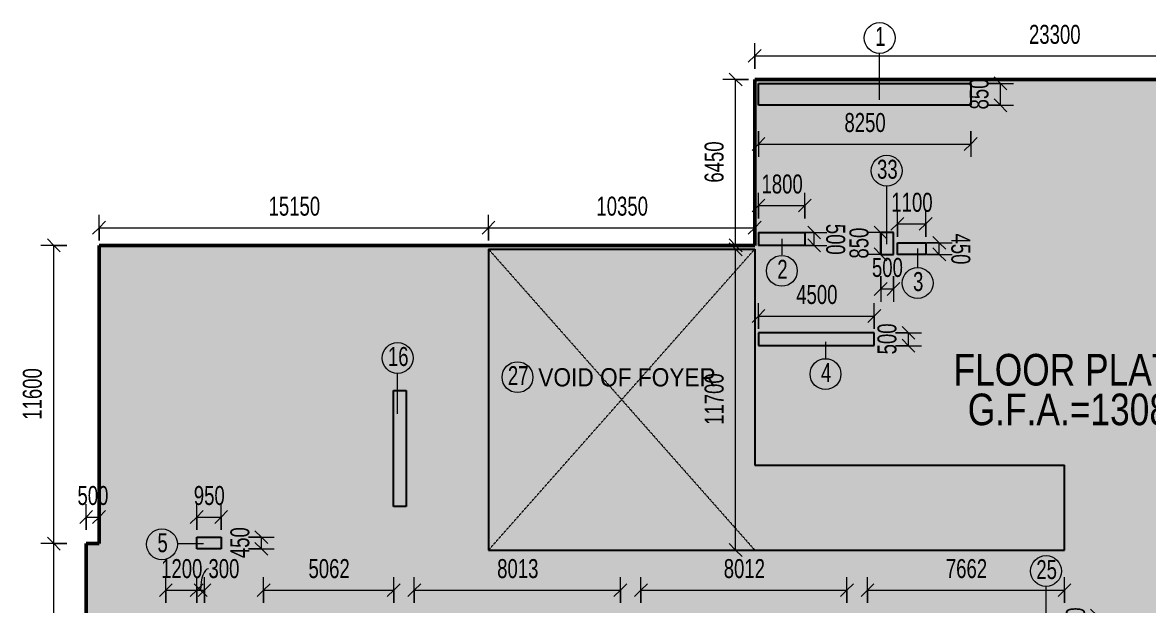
# Model space of a CAD drawing. Header units: millimetres. Extents: x 35540 to 832230, y -10956 to 416550.
# Drawn here: x 269991 to 313744, y 31741 to 54376 of the extents above; entities that cross this region are included whole.
import ezdxf

# ---------------------------------------------------------------- set-up
doc = ezdxf.new("R2010")
doc.units = ezdxf.units.MM
doc.linetypes.add('Dash', pattern=[6, 3, -3])
for name, color, linetype, lineweight in [('A-ANNO-DIMS', 211, 'Continuous', 5), ('A-ANNO-DIMS-500', 211, 'Continuous', 5), ('A-AREA-BNDY', 1, 'Continuous', 18), ('A-AREA-IDEN', 2, 'Continuous', 15), ('A-AREA-PATT', 32, 'Continuous', 5), ('A-DETL', 90, 'Continuous', 5), ('A-DETL-HDLN', 90, 'Dash', 5), ('G-ANNO-TEXT', 231, 'Continuous', 5)]:
    doc.layers.add(name, color=color, linetype=linetype, lineweight=lineweight)
doc.styles.add('Arial', font='arial.ttf', dxfattribs={"width": 0.7, "height": 737.649701})
doc.styles.add('Arial_3', font='arial.ttf', dxfattribs={"width": 0.8, "height": 1229.416168})
doc.styles.add('Swis721 BT', font='swiss.ttf', dxfattribs={"width": 0.89, "height": 709.553159})
doc.dimstyles.new('Linear_-_1_5mm_Arial', dxfattribs={"dimscale": 304.8, "dimtxt": 750, "dimasz": 1.64042, "dimexe": 1.64042, "dimexo": 0.0625, "dimgap": 0.82021, "dimtad": 1, "dimdec": 0, "dimzin": 0, "dimdsep": 46, "dimtxsty": 'Arial', "dimblk1": 'OBLIQUE', "dimblk2": 'OBLIQUE', "dimsah": 1, "dimcen": 0.09, "dimadec": 0, "dimazin": 0, "dimtfac": 1, "dimtdec": 4, "dimtix": 1, "dimtmove": 0, "dimatfit": 3, "dimfxl": 1.64042, "dimfxlon": 1, "dimtvp": 1, "dimtolj": 1, "dimtzin": 0, "dimarcsym": 2})
doc.dimstyles.new('Linear_-_1_5mm_Arial_2', dxfattribs={"dimscale": 304.8, "dimtxt": 750, "dimasz": 1.64042, "dimexe": 1.64042, "dimexo": 0.0625, "dimgap": 0.82021, "dimtad": 1, "dimdec": 0, "dimzin": 0, "dimdsep": 46, "dimtxsty": 'Arial', "dimblk1": 'OBLIQUE', "dimblk2": 'OBLIQUE', "dimsah": 1, "dimcen": 0.09, "dimadec": 0, "dimazin": 0, "dimtfac": 1, "dimtdec": 4, "dimtix": 1, "dimtmove": 1, "dimatfit": 3, "dimfxl": 1.64042, "dimfxlon": 1, "dimtvp": 1, "dimtolj": 1, "dimtzin": 0, "dimarcsym": 2})
doc.dimstyles.new('Linear_-_1_5mm_Arial__Right_', dxfattribs={"dimscale": 304.8, "dimtxt": 750, "dimasz": 1.64042, "dimexe": 1.64042, "dimexo": 0.0625, "dimgap": 0.82021, "dimtad": 1, "dimdec": 0, "dimzin": 0, "dimdsep": 46, "dimtxsty": 'Arial', "dimblk1": 'OBLIQUE', "dimblk2": 'OBLIQUE', "dimsah": 1, "dimcen": 0.09, "dimadec": 0, "dimazin": 0, "dimtfac": 1, "dimtdec": 4, "dimtix": 1, "dimtmove": 0, "dimatfit": 3, "dimfxl": 1.64042, "dimfxlon": 1, "dimtvp": 1, "dimtolj": 1, "dimtzin": 0, "dimarcsym": 2})

# ---------------------------------------------------------------- blocks, each defined once
blk = doc.blocks.new('DIMBLOCK100-1_F')
at = {"layer": 'A-ANNO-DIMS-500'}
for p, q in [((271209, 34107), (270959, 34357)), ((271709, 34107), (270709, 34107)), ((271209, 7707), (271209, 34107)), ((271209, 34107), (271459, 33857)), ((271209, 34107), (271709, 34107)), ((271209, 7707), (270959, 7957)), ((271709, 7707), (270709, 7707)), ((271209, 7707), (271459, 7457)), ((271209, 7707), (271709, 7707))]:
    blk.add_line(p, q, dxfattribs=at)
at = {"layer": 'A-ANNO-DIMS-500', "color": 0, "insert": (270002, 19927), "char_height": 737.6, "width": 2353.85, "attachment_point": 1, "rotation": 90, "line_spacing_factor": 0.938532, "style": 'Arial'}
blk.add_mtext('26400', dxfattribs=at)
blk = doc.blocks.new('_Oblique')
at = {"color": 0, "linetype": 'ByBlock', "lineweight": -2}
blk.add_line((-0.5, -0.5), (0.5, 0.5), dxfattribs=at)
blk = doc.blocks.new('DIMBLOCK101-1_F')
at = {"layer": 'A-ANNO-DIMS-500'}
for p, q in [((271209, 45707), (270959, 45957)), ((271709, 45707), (270709, 45707)), ((271209, 34107), (271209, 45707)), ((271209, 45707), (271459, 45457)), ((271209, 45707), (271709, 45707)), ((271209, 34107), (270959, 34357)), ((271709, 34107), (270709, 34107)), ((271209, 34107), (271459, 33857)), ((271209, 34107), (271709, 34107))]:
    blk.add_line(p, q, dxfattribs=at)
at = {"layer": 'A-ANNO-DIMS-500', "color": 0, "insert": (270002, 38927), "char_height": 737.6, "width": 2353.85, "attachment_point": 1, "rotation": 90, "line_spacing_factor": 0.938532, "style": 'Arial'}
blk.add_mtext('11600', dxfattribs=at)
blk = doc.blocks.new('DIMBLOCK102-1_F')
at = {"layer": 'A-ANNO-DIMS-500'}
for p, q in [((272967, 45895), (272967, 46895)), ((288117, 45895), (288117, 46895)), ((272967, 46395), (272717, 46145)), ((272967, 46395), (273217, 46645)), ((272967, 46395), (288117, 46395)), ((272967, 46395), (272967, 45895)), ((288117, 46395), (287867, 46145)), ((288117, 46395), (288367, 46645)), ((288117, 46395), (288117, 45895))]:
    blk.add_line(p, q, dxfattribs=at)
at = {"layer": 'A-ANNO-DIMS-500', "color": 0, "insert": (279561, 47602), "char_height": 737.6, "width": 2353.85, "attachment_point": 1, "line_spacing_factor": 0.938532, "style": 'Arial'}
blk.add_mtext('15150', dxfattribs=at)
blk = doc.blocks.new('DIMBLOCK103-1_F')
at = {"layer": 'A-ANNO-DIMS-500'}
for p, q in [((288117, 45895), (288117, 46895)), ((298467, 46895), (298467, 45895)), ((298467, 46395), (298467, 46895)), ((288117, 46395), (287867, 46145)), ((288117, 46395), (288367, 46645)), ((288117, 46395), (298467, 46395)), ((288117, 46395), (288117, 45895)), ((298467, 46395), (298217, 46145)), ((298467, 46395), (298717, 46645))]:
    blk.add_line(p, q, dxfattribs=at)
at = {"layer": 'A-ANNO-DIMS-500', "color": 0, "insert": (292311, 47602), "char_height": 737.6, "width": 2353.85, "attachment_point": 1, "line_spacing_factor": 0.938532, "style": 'Arial'}
blk.add_mtext('10350', dxfattribs=at)
blk = doc.blocks.new('DIMBLOCK112-1_F')
at = {"layer": 'A-ANNO-DIMS-500'}
for p, q in [((298467, 52577), (298467, 53577)), ((321767, 52577), (321767, 53577)), ((298467, 53077), (298217, 52827)), ((298467, 53077), (298717, 53327)), ((298467, 53077), (321767, 53077)), ((298467, 53077), (298467, 52577)), ((321767, 53077), (321517, 52827)), ((321767, 53077), (322017, 53327)), ((321767, 53077), (321767, 52577))]:
    blk.add_line(p, q, dxfattribs=at)
at = {"layer": 'A-ANNO-DIMS-500', "color": 0, "insert": (309136, 54283), "char_height": 737.6, "width": 2353.85, "attachment_point": 1, "line_spacing_factor": 0.938532, "style": 'Arial'}
blk.add_mtext('23300', dxfattribs=at)
blk = doc.blocks.new('DIMBLOCK114-1_F')
at = {"layer": 'A-ANNO-DIMS-500'}
for p, q in [((298226, 52157), (297226, 52157)), ((297726, 52157), (297476, 52407)), ((297726, 45707), (297726, 52157)), ((297726, 52157), (297976, 51907)), ((297726, 52157), (298226, 52157)), ((297726, 45707), (297476, 45957)), ((297226, 45707), (298226, 45707)), ((297726, 45707), (297226, 45707)), ((297726, 45707), (297976, 45457))]:
    blk.add_line(p, q, dxfattribs=at)
at = {"layer": 'A-ANNO-DIMS-500', "color": 0, "insert": (296519, 48148), "char_height": 737.6, "width": 1883.08, "attachment_point": 1, "rotation": 90, "line_spacing_factor": 0.938532, "style": 'Arial'}
blk.add_mtext('6450', dxfattribs=at)
blk = doc.blocks.new('DIMBLOCK118-1_F')
at = {"layer": 'A-ANNO-DIMS-500'}
for p, q in [((311781, 31307), (311531, 31557)), ((311281, 31307), (312281, 31307)), ((311781, 31307), (311281, 31307)), ((311781, 30717), (311781, 31307)), ((311781, 31307), (312031, 31057)), ((311281, 30717), (312281, 30717)), ((311781, 30717), (311281, 30717)), ((311781, 30717), (311531, 30967)), ((311781, 30717), (312031, 30467))]:
    blk.add_line(p, q, dxfattribs=at)
at = {"layer": 'A-ANNO-DIMS-500', "color": 0, "insert": (310574, 30424), "char_height": 737.6, "width": 1412.31, "attachment_point": 1, "rotation": 90, "line_spacing_factor": 0.938532, "style": 'Arial'}
blk.add_mtext('590', dxfattribs=at)
blk = doc.blocks.new('DIMBLOCK119-1_F')
at = {"layer": 'A-ANNO-DIMS-500'}
for p, q in [((302854, 31800), (302854, 32800)), ((302854, 32300), (303104, 32550)), ((310517, 31800), (310517, 32800)), ((310517, 32300), (310767, 32550)), ((302854, 32300), (302604, 32050)), ((302854, 32300), (310517, 32300)), ((302854, 32300), (302854, 31800)), ((310517, 32300), (310267, 32050)), ((310517, 32300), (310517, 31800))]:
    blk.add_line(p, q, dxfattribs=at)
at = {"layer": 'A-ANNO-DIMS-500', "color": 0, "insert": (305901, 33507), "char_height": 737.6, "width": 1883.08, "attachment_point": 1, "line_spacing_factor": 0.938532, "style": 'Arial'}
blk.add_mtext('7662', dxfattribs=at)
blk = doc.blocks.new('DIMBLOCK120-1_F')
at = {"layer": 'A-ANNO-DIMS-500'}
for p, q in [((294042, 31800), (294042, 32800)), ((294042, 32300), (294292, 32550)), ((302054, 31800), (302054, 32800)), ((302054, 32300), (302304, 32550)), ((294042, 32300), (293792, 32050)), ((294042, 32300), (302054, 32300)), ((294042, 32300), (294042, 31800)), ((302054, 32300), (301804, 32050)), ((302054, 32300), (302054, 31800))]:
    blk.add_line(p, q, dxfattribs=at)
at = {"layer": 'A-ANNO-DIMS-500', "color": 0, "insert": (297263, 33507), "char_height": 737.6, "width": 1883.08, "attachment_point": 1, "line_spacing_factor": 0.938532, "style": 'Arial'}
blk.add_mtext('8012', dxfattribs=at)
blk = doc.blocks.new('DIMBLOCK121-1_F')
at = {"layer": 'A-ANNO-DIMS-500'}
for p, q in [((285229, 31800), (285229, 32800)), ((285229, 32300), (285479, 32550)), ((293242, 31800), (293242, 32800)), ((293242, 32300), (293492, 32550)), ((285229, 32300), (284979, 32050)), ((285229, 32300), (293242, 32300)), ((285229, 32300), (285229, 31800)), ((293242, 32300), (292992, 32050)), ((293242, 32300), (293242, 31800))]:
    blk.add_line(p, q, dxfattribs=at)
at = {"layer": 'A-ANNO-DIMS-500', "color": 0, "insert": (288451, 33507), "char_height": 737.6, "width": 1883.08, "attachment_point": 1, "line_spacing_factor": 0.938532, "style": 'Arial'}
blk.add_mtext('8013', dxfattribs=at)
blk = doc.blocks.new('DIMBLOCK122-1_F')
at = {"layer": 'A-ANNO-DIMS-500'}
for p, q in [((279367, 31800), (279367, 32800)), ((279367, 32300), (279617, 32550)), ((284429, 31800), (284429, 32800)), ((284429, 32300), (284679, 32550)), ((279367, 32300), (279117, 32050)), ((279367, 32300), (284429, 32300)), ((279367, 32300), (279367, 31800)), ((284429, 32300), (284179, 32050)), ((284429, 32300), (284429, 31800))]:
    blk.add_line(p, q, dxfattribs=at)
at = {"layer": 'A-ANNO-DIMS-500', "color": 0, "insert": (281113, 33507), "char_height": 737.6, "width": 1883.08, "attachment_point": 1, "line_spacing_factor": 0.938532, "style": 'Arial'}
blk.add_mtext('5062', dxfattribs=at)
blk = doc.blocks.new('DIMBLOCK123-1_F')
at = {"layer": 'A-ANNO-DIMS-500'}
for p, q in [((276917, 32300), (276667, 32550)), ((276767, 31800), (276767, 32800)), ((276767, 32300), (277017, 32550)), ((277067, 31800), (277067, 32800)), ((277067, 32300), (277317, 32550)), ((276767, 32300), (276517, 32050)), ((276767, 32300), (277067, 32300)), ((276767, 32300), (276767, 31800)), ((277067, 32300), (276817, 32050)), ((276917, 32300), (277167, 32050)), ((277067, 32300), (277067, 31800))]:
    blk.add_line(p, q, dxfattribs=at)
blk.add_ellipse((277223, 32300), major_axis=(0, 827), ratio=0.370992, start_param=0, end_param=1.570796, dxfattribs=at)
at = {"layer": 'A-ANNO-DIMS-500', "color": 0, "insert": (277223, 33507), "char_height": 737.6, "width": 1412.31, "attachment_point": 1, "line_spacing_factor": 0.938532, "style": 'Arial'}
blk.add_mtext('300', dxfattribs=at)
blk = doc.blocks.new('DIMBLOCK135-1_F')
at = {"layer": 'A-ANNO-DIMS-500'}
for p, q in [((275567, 31800), (275567, 32800)), ((275567, 32300), (275817, 32550)), ((276767, 31800), (276767, 32800)), ((276767, 32300), (277017, 32550)), ((275567, 32300), (275317, 32050)), ((275567, 32300), (276767, 32300)), ((275567, 32300), (275567, 31800)), ((276767, 32300), (276517, 32050)), ((276767, 32300), (276767, 31800))]:
    blk.add_line(p, q, dxfattribs=at)
at = {"layer": 'A-ANNO-DIMS-500', "color": 0, "insert": (275382, 33507), "char_height": 737.6, "width": 1883.08, "attachment_point": 1, "line_spacing_factor": 0.938532, "style": 'Arial'}
blk.add_mtext('1200', dxfattribs=at)
blk = doc.blocks.new('DIMBLOCK136-1_F')
at = {"layer": 'A-ANNO-DIMS-500'}
for p, q in [((298617, 50149), (298617, 49149)), ((298617, 49649), (298617, 50149)), ((298617, 49649), (298867, 49899)), ((306867, 50149), (306867, 49149)), ((306867, 49649), (306867, 50149)), ((306867, 49649), (307117, 49899)), ((298617, 49649), (298367, 49399)), ((298617, 49649), (306867, 49649)), ((306867, 49649), (306617, 49399))]:
    blk.add_line(p, q, dxfattribs=at)
at = {"layer": 'A-ANNO-DIMS-500', "color": 0, "insert": (301957, 50855), "char_height": 737.6, "width": 1883.08, "attachment_point": 1, "line_spacing_factor": 0.938532, "style": 'Arial'}
blk.add_mtext('8250', dxfattribs=at)
blk = doc.blocks.new('DIMBLOCK137-1_F')
at = {"layer": 'A-ANNO-DIMS-500'}
for p, q in [((308029, 52007), (307779, 52257)), ((307529, 52007), (308529, 52007)), ((308029, 52007), (307529, 52007)), ((308029, 51157), (308029, 52007)), ((308029, 52007), (308279, 51757)), ((308029, 51157), (307779, 51407)), ((307529, 51157), (308529, 51157)), ((308029, 51157), (307529, 51157)), ((308029, 51157), (308279, 50907))]:
    blk.add_line(p, q, dxfattribs=at)
at = {"layer": 'A-ANNO-DIMS-500', "color": 0, "insert": (306822, 50994), "char_height": 737.6, "width": 1412.31, "attachment_point": 1, "rotation": 90, "line_spacing_factor": 0.938532, "style": 'Arial'}
blk.add_mtext('850', dxfattribs=at)
blk = doc.blocks.new('DIMBLOCK138-1_F')
at = {"layer": 'A-ANNO-DIMS-500'}
for p, q in [((304017, 46045), (304017, 47045)), ((305117, 46045), (305117, 47045)), ((304017, 46545), (303767, 46295)), ((304017, 46545), (304267, 46795)), ((304017, 46545), (305117, 46545)), ((304017, 46545), (304017, 46045)), ((305117, 46545), (304867, 46295)), ((305117, 46545), (305367, 46795)), ((305117, 46545), (305117, 46045))]:
    blk.add_line(p, q, dxfattribs=at)
at = {"layer": 'A-ANNO-DIMS-500', "color": 0, "insert": (303782, 47752), "char_height": 737.6, "width": 1883.08, "attachment_point": 1, "line_spacing_factor": 0.938532, "style": 'Arial'}
blk.add_mtext('1100', dxfattribs=at)
blk = doc.blocks.new('DIMBLOCK139-1_F')
at = {"layer": 'A-ANNO-DIMS-500'}
for p, q in [((300779, 46207), (300529, 46457)), ((300279, 46207), (301279, 46207)), ((300779, 46207), (300279, 46207)), ((300779, 45707), (300529, 45957)), ((300779, 45707), (300779, 46207)), ((300779, 46207), (301029, 45957)), ((300279, 45707), (301279, 45707)), ((300779, 45707), (300279, 45707)), ((300779, 45707), (301029, 45457))]:
    blk.add_line(p, q, dxfattribs=at)
at = {"layer": 'A-ANNO-DIMS-500', "color": 0, "insert": (301986, 46546), "char_height": 737.6, "width": 1412.31, "attachment_point": 1, "rotation": 270, "line_spacing_factor": 0.938532, "style": 'Arial'}
blk.add_mtext('500', dxfattribs=at)
blk = doc.blocks.new('DIMBLOCK140-1_F')
at = {"layer": 'A-ANNO-DIMS-500'}
for p, q in [((305646, 45807), (305396, 46057)), ((305146, 45807), (306146, 45807)), ((305646, 45807), (305146, 45807)), ((305646, 45357), (305396, 45607)), ((305646, 45357), (305646, 45807)), ((305646, 45807), (305896, 45557)), ((305146, 45357), (306146, 45357)), ((305646, 45357), (305146, 45357)), ((305646, 45357), (305896, 45107))]:
    blk.add_line(p, q, dxfattribs=at)
at = {"layer": 'A-ANNO-DIMS-500', "color": 0, "insert": (306852, 46171), "char_height": 737.6, "width": 1412.31, "attachment_point": 1, "rotation": 270, "line_spacing_factor": 0.938532, "style": 'Arial'}
blk.add_mtext('450', dxfattribs=at)
blk = doc.blocks.new('DIMBLOCK141-1_F')
at = {"layer": 'A-ANNO-DIMS-500'}
for p, q in [((304448, 42307), (304198, 42557)), ((303948, 42307), (304948, 42307)), ((304448, 42307), (303948, 42307)), ((304448, 41807), (304198, 42057)), ((304448, 41807), (304448, 42307)), ((304448, 42307), (304698, 42057)), ((303948, 41807), (304948, 41807)), ((304448, 41807), (303948, 41807)), ((304448, 41807), (304698, 41557))]:
    blk.add_line(p, q, dxfattribs=at)
at = {"layer": 'A-ANNO-DIMS-500', "color": 0, "insert": (303241, 41469), "char_height": 737.6, "width": 1412.31, "attachment_point": 1, "rotation": 90, "line_spacing_factor": 0.938532, "style": 'Arial'}
blk.add_mtext('500', dxfattribs=at)
blk = doc.blocks.new('DLN_Area Tag - 1_5MM NUMBER-4095195-1_F')
at = {"layer": 'A-AREA-IDEN'}
blk.add_circle((-0.039, 0.814), 1.2, dxfattribs=at)
blk = doc.blocks.new('DIMBLOCK142-1_F')
at = {"layer": 'A-ANNO-DIMS-500'}
for p, q in [((297226, 45557), (298226, 45557)), ((297726, 45557), (297226, 45557)), ((297726, 45557), (297476, 45807)), ((297726, 33857), (297726, 45557)), ((297726, 45557), (297976, 45307)), ((297226, 33857), (298226, 33857)), ((297726, 33857), (297226, 33857)), ((297726, 33857), (297476, 34107)), ((297726, 33857), (297976, 33607))]:
    blk.add_line(p, q, dxfattribs=at)
at = {"layer": 'A-ANNO-DIMS-500', "color": 0, "insert": (296519, 38727), "char_height": 737.6, "width": 2353.85, "attachment_point": 1, "rotation": 90, "line_spacing_factor": 0.938532, "style": 'Arial'}
blk.add_mtext('11700', dxfattribs=at)
blk = doc.blocks.new('DIMBLOCK143-1_F')
at = {"layer": 'A-ANNO-DIMS-500'}
for p, q in [((272467, 34642), (272467, 35642)), ((272967, 35642), (272967, 34642)), ((272967, 35142), (272967, 35642)), ((272467, 35142), (272217, 34892)), ((272467, 35142), (272717, 35392)), ((272467, 35142), (272967, 35142)), ((272467, 35142), (272467, 34642)), ((272967, 35142), (272717, 34892)), ((272967, 35142), (273217, 35392))]:
    blk.add_line(p, q, dxfattribs=at)
at = {"layer": 'A-ANNO-DIMS-500', "color": 0, "insert": (272128, 36349), "char_height": 737.6, "width": 1412.31, "attachment_point": 1, "line_spacing_factor": 0.938532, "style": 'Arial'}
blk.add_mtext('500', dxfattribs=at)
blk = doc.blocks.new('DIMBLOCK144-1_F')
at = {"layer": 'A-ANNO-DIMS-500'}
for p, q in [((298617, 46757), (298617, 47757)), ((300417, 46757), (300417, 47757)), ((298617, 47257), (298367, 47007)), ((298617, 47257), (298867, 47507)), ((298617, 47257), (300417, 47257)), ((298617, 47257), (298617, 46757)), ((300417, 47257), (300167, 47007)), ((300417, 47257), (300667, 47507)), ((300417, 47257), (300417, 46757))]:
    blk.add_line(p, q, dxfattribs=at)
at = {"layer": 'A-ANNO-DIMS-500', "color": 0, "insert": (298732, 48464), "char_height": 737.6, "width": 1883.08, "attachment_point": 1, "line_spacing_factor": 0.938532, "style": 'Arial'}
blk.add_mtext('1800', dxfattribs=at)
blk = doc.blocks.new('DIMBLOCK145-1_F')
at = {"layer": 'A-ANNO-DIMS-500'}
for p, q in [((298617, 42459), (298617, 43459)), ((303117, 42459), (303117, 43459)), ((298617, 42959), (298367, 42709)), ((298617, 42959), (298867, 43209)), ((298617, 42959), (303117, 42959)), ((298617, 42959), (298617, 42459)), ((303117, 42959), (302867, 42709)), ((303117, 42959), (303367, 43209)), ((303117, 42959), (303117, 42459))]:
    blk.add_line(p, q, dxfattribs=at)
at = {"layer": 'A-ANNO-DIMS-500', "color": 0, "insert": (300082, 44166), "char_height": 737.6, "width": 1883.08, "attachment_point": 1, "line_spacing_factor": 0.938532, "style": 'Arial'}
blk.add_mtext('4500', dxfattribs=at)
blk = doc.blocks.new('DIMBLOCK149-1_F')
at = {"layer": 'A-ANNO-DIMS-500'}
for p, q in [((276767, 34642), (276767, 35642)), ((277717, 34642), (277717, 35642)), ((276767, 35142), (276517, 34892)), ((276767, 35142), (277017, 35392)), ((276767, 35142), (277717, 35142)), ((276767, 35142), (276767, 34642)), ((277717, 35142), (277467, 34892)), ((277717, 35142), (277967, 35392)), ((277717, 35142), (277717, 34642))]:
    blk.add_line(p, q, dxfattribs=at)
at = {"layer": 'A-ANNO-DIMS-500', "color": 0, "insert": (276653, 36349), "char_height": 737.6, "width": 1412.31, "attachment_point": 1, "line_spacing_factor": 0.938532, "style": 'Arial'}
blk.add_mtext('950', dxfattribs=at)
blk = doc.blocks.new('DIMBLOCK150-1_F')
at = {"layer": 'A-ANNO-DIMS-500'}
for p, q in [((279282, 34357), (279032, 34607)), ((278782, 34357), (279782, 34357)), ((279282, 34357), (278782, 34357)), ((279282, 33907), (279032, 34157)), ((279282, 33907), (279282, 34357)), ((279282, 34357), (279532, 34107)), ((278782, 33907), (279782, 33907)), ((279282, 33907), (278782, 33907)), ((279282, 33907), (279532, 33657))]:
    blk.add_line(p, q, dxfattribs=at)
at = {"layer": 'A-ANNO-DIMS-500', "color": 0, "insert": (278075, 33544), "char_height": 737.6, "width": 1412.31, "attachment_point": 1, "rotation": 90, "line_spacing_factor": 0.938532, "style": 'Arial'}
blk.add_mtext('450', dxfattribs=at)
blk = doc.blocks.new('DIMBLOCK151-1_F')
at = {"layer": 'A-ANNO-DIMS-500'}
for p, q in [((303359, 46207), (303109, 46457)), ((303859, 46207), (302859, 46207)), ((303359, 45357), (303359, 46207)), ((303359, 46207), (303609, 45957)), ((303359, 46207), (303859, 46207)), ((303359, 45357), (303109, 45607)), ((303859, 45357), (302859, 45357)), ((303359, 45357), (303609, 45107)), ((303359, 45357), (303859, 45357))]:
    blk.add_line(p, q, dxfattribs=at)
at = {"layer": 'A-ANNO-DIMS-500', "color": 0, "insert": (302153, 45194), "char_height": 737.6, "width": 1412.31, "attachment_point": 1, "rotation": 90, "line_spacing_factor": 0.938532, "style": 'Arial'}
blk.add_mtext('850', dxfattribs=at)
blk = doc.blocks.new('DIMBLOCK152-1_F')
at = {"layer": 'A-ANNO-DIMS-500'}
for p, q in [((303367, 44512), (303367, 43512)), ((303367, 44012), (303367, 44512)), ((303367, 44012), (303617, 44262)), ((303867, 44512), (303867, 43512)), ((303867, 44012), (303867, 44512)), ((303867, 44012), (304117, 44262)), ((303367, 44012), (303117, 43762)), ((303367, 44012), (303867, 44012)), ((303867, 44012), (303617, 43762))]:
    blk.add_line(p, q, dxfattribs=at)
at = {"layer": 'A-ANNO-DIMS-500', "color": 0, "insert": (303028, 45218), "char_height": 737.6, "width": 1412.31, "attachment_point": 1, "line_spacing_factor": 0.938532, "style": 'Arial'}
blk.add_mtext('500', dxfattribs=at)

msp = doc.modelspace()

# ---------------------------------------------------------------- hatches: boundary and pattern name
at = {"layer": 'A-AREA-PATT'}
h = msp.add_hatch(color=9, dxfattribs=at)
h.paths.add_polyline_path([(324116.7, 7707.5), (324116.7, 34107.5), (322991.7, 34107.5), (322991.7, 39607.5), (321766.7, 39607.5), (321766.7, 52157.5), (298466.7, 52157.5), (298466.7, 45707.5), (272966.7, 45707.5), (272966.7, 34107.5), (272466.7, 34107.5), (272466.7, 7707.5), (323366.7, 7707.5)], flags=0)
h.paths.add_polyline_path([(293241.7, 8157.5), (285229.2, 8157.5), (285229.2, 9057.5), (291851.7, 9057.5), (291851.7, 8747.5), (292351.7, 8747.5), (292351.7, 8247.5), (293201.7, 8247.5), (293201.7, 8747.5), (293241.7, 8747.5), (293241.7, 8247.5)], flags=0)
h.paths.add_polyline_path([(294041.7, 8157.5), (294041.7, 9057.5), (302054.2, 9057.5), (302054.2, 8157.5)], flags=0)
h.paths.add_polyline_path([(303583.1, 8157.5), (302854.2, 8157.5), (302854.2, 9057.5), (310516.7, 9057.5), (310516.7, 8157.5), (308136.7, 8157.5)], flags=0)
h.paths.add_polyline_path([(284429.2, 8157.5), (276766.7, 8157.5), (276766.7, 9057.5), (284429.2, 9057.5), (284429.2, 8247.5)], flags=0)
h.paths.add_polyline_path([(293001.7, 8447.5), (292551.7, 8447.5), (292551.7, 9397.5), (293001.7, 9397.5), (293001.7, 8697.5)], flags=0)
h.paths.add_polyline_path([(321836.7, 8457.5), (321836.7, 9057.5), (323366.7, 9057.5), (323366.7, 8457.5)], flags=0)
h.paths.add_polyline_path([(292551.7, 11537.5), (277141.7, 11537.5), (277141.7, 27927.5), (308136.7, 27927.5), (308136.7, 11537.5), (293001.7, 11537.5)], flags=0)
h.paths.add_polyline_path([(276766.7, 11957.5), (275566.7, 11957.5), (275566.7, 15624.2), (276766.7, 15624.2)], flags=0)
h.paths.add_polyline_path([(320016.7, 12009.2), (315891.7, 12009.2), (315891.7, 14649.2), (316986.7, 14649.2), (316986.7, 13274.2), (320016.7, 13274.2), (320016.7, 12209.4)], flags=0)
h.paths.add_polyline_path([(311716.7, 12397.5), (310816.7, 12397.5), (310816.7, 15624.2), (311716.7, 15624.2), (311716.7, 12997.1)], flags=0)
h.paths.add_polyline_path([(275566.7, 16424.2), (275566.7, 23040.8), (276766.7, 23040.8), (276766.7, 16424.2), (275880, 16424.2)], flags=0)
h.paths.add_polyline_path([(317291.7, 17174.2), (316091.7, 17174.2), (316091.7, 19082.3), (317291.7, 19082.3)], flags=0)
h.paths.add_polyline_path([(316091.7, 19232.3), (316091.7, 19682.3), (317291.7, 19682.3), (317291.7, 19232.3)], flags=0)
h.paths.add_polyline_path([(323366.7, 19832.3), (322766.7, 19832.3), (322766.7, 22232.3), (323966.7, 22232.3), (323966.7, 19832.3)], flags=0)
h.paths.add_polyline_path([(316541.7, 21790.5), (316091.7, 21790.5), (316091.7, 23590.5), (316541.7, 23590.5), (316541.7, 21892.5)], flags=0)
h.paths.add_polyline_path([(323931.6, 22382.3), (322766.7, 22382.3), (322766.7, 23590.5), (323966.7, 23590.5), (323966.7, 22382.3)], flags=0)
h.paths.add_polyline_path([(310816.7, 23840.8), (310816.7, 27067.5), (311716.7, 27067.5), (311716.7, 23840.8)], flags=0)
h.paths.add_polyline_path([(275566.7, 23840.8), (275566.7, 30107.5), (276766.7, 30107.5), (276766.7, 23840.8)], flags=0)
h.paths.add_polyline_path([(310276.7, 30067.5), (309326.7, 30067.5), (309326.7, 30517.5), (310276.7, 30517.5), (310276.7, 30407.5)], flags=0)
h.paths.add_polyline_path([(309126.7, 30407.5), (302854.2, 30407.5), (302854.2, 31307.5), (310516.7, 31307.5), (310516.7, 30717.5), (309126.7, 30717.5), (309126.7, 30517.5)], flags=0)
h.paths.add_polyline_path([(294041.7, 30407.5), (294041.7, 31307.5), (302054.2, 31307.5), (302054.2, 30407.5)], flags=0)
h.paths.add_polyline_path([(284429.2, 30407.5), (279366.7, 30407.5), (279366.7, 31307.5), (284429.2, 31307.5)], flags=0)
h.paths.add_polyline_path([(285229.2, 30407.5), (285229.2, 31307.5), (293241.7, 31307.5), (293241.7, 30407.5), (291813.1, 30407.5)], flags=0)
h.paths.add_polyline_path([(276766.7, 30407.5), (276766.7, 31307.5), (277066.7, 31307.5), (277066.7, 30407.5)], flags=0)
h.paths.add_polyline_path([(310516.7, 33857.5), (288116.7, 33857.5), (288116.7, 45557.5), (298466.7, 45557.5), (298466.7, 37157.5), (310517, 37157.5)], flags=0)
h.paths.add_polyline_path([(277141.7, 33907.5), (276766.7, 33907.5), (276766.7, 34357.5), (277716.7, 34357.5), (277716.7, 33907.5)], flags=0)
h.paths.add_polyline_path([(284416.7, 35557.5), (284416.7, 40057.5), (284916.7, 40057.5), (284916.7, 35557.5), (284429.2, 35557.5)], flags=0)
h.paths.add_polyline_path([(303116.7, 41807.5), (298616.7, 41807.5), (298616.7, 42307.5), (303116.7, 42307.5)], flags=0)
h.paths.add_polyline_path([(305116.7, 45357.5), (304016.7, 45357.5), (304016.7, 45807.5), (305116.7, 45807.5), (305116.7, 45707.5)], flags=0)
h.paths.add_polyline_path([(303866.7, 45357.5), (303366.7, 45357.5), (303366.7, 46207.5), (303866.7, 46207.5), (303866.7, 45707.5)], flags=0)
h.paths.add_polyline_path([(300416.7, 45707.5), (298616.7, 45707.5), (298616.7, 46207.5), (300416.7, 46207.5)], flags=0)
h.paths.add_polyline_path([(304016.7, 51157.5), (298616.7, 51157.5), (298616.7, 52007.5), (306866.7, 52007.5), (306866.7, 51157.5), (305116.7, 51157.5)], flags=0)
for points in [[(305116.7, 51157.5), (306866.7, 51157.5), (306866.7, 52007.5), (298616.7, 52007.5), (298616.7, 51157.5), (304016.7, 51157.5)], [(298616.7, 45707.5), (300416.7, 45707.5), (300416.7, 46207.5), (298616.7, 46207.5), (298616.7, 45921)], [(303866.7, 45357.5), (303866.7, 46207.5), (303366.7, 46207.5), (303366.7, 45357.5)], [(291813.1, 33857.5), (310516.7, 33857.5), (310516.7, 37157.5), (298466.7, 37157.5), (298466.7, 45557.5), (288116.7, 45557.5), (288116.7, 33857.5)], [(304969.5, 45357.5), (305116.7, 45357.5), (305116.7, 45807.5), (304016.7, 45807.5), (304016.7, 45357.5)], [(302788.8, 41807.5), (303116.7, 41807.5), (303116.7, 42307.5), (298616.7, 42307.5), (298616.7, 41807.5), (300416.7, 41807.5)], [(284429.2, 35557.5), (284916.7, 35557.5), (284916.7, 40057.5), (284416.7, 40057.5), (284416.7, 35557.5)], [(277141.7, 33907.5), (277716.7, 33907.5), (277716.7, 34357.5), (276766.7, 34357.5), (276766.7, 33907.5), (277066.7, 33907.5)]]:
    msp.add_hatch(color=255, dxfattribs=at).paths.add_polyline_path(points, flags=0)

# ---------------------------------------------------------------- linework, layer by layer
at = {"layer": 'A-AREA-BNDY', "lineweight": 25}
for p, q in [((298466.7, 52157.5), (321766.7, 52157.5)), ((298466.7, 45707.5), (298466.7, 52157.5)), ((298616.7, 52007.5), (306866.7, 52007.5)), ((298616.7, 51157.5), (298616.7, 52007.5)), ((306866.7, 52007.5), (306866.7, 51157.5)), ((306866.7, 51157.5), (298616.7, 51157.5)), ((298616.7, 46207.5), (300416.7, 46207.5)), ((298616.7, 46207.5), (298616.7, 45707.5)), ((300416.7, 46207.5), (300416.7, 45707.5)), ((303866.7, 46207.5), (303366.7, 46207.5)), ((303366.7, 46207.5), (303366.7, 45357.5)), ((303866.7, 45357.5), (303866.7, 46207.5)), ((272966.7, 41857.5), (272966.7, 45707.5)), ((272966.7, 45707.5), (298466.7, 45707.5)), ((288116.7, 45557.5), (288116.7, 33857.5)), ((288116.7, 45557.5), (298466.7, 45557.5)), ((298466.7, 45557.5), (298466.7, 37157.5)), ((300416.7, 45707.5), (298616.7, 45707.5)), ((304016.7, 45807.5), (305116.7, 45807.5)), ((304016.7, 45357.5), (304016.7, 45807.5)), ((305116.7, 45807.5), (305116.7, 45357.5)), ((303366.7, 45357.5), (303866.7, 45357.5)), ((305116.7, 45357.5), (304016.7, 45357.5)), ((303116.7, 42307.5), (298616.7, 42307.5)), ((298616.7, 42307.5), (298616.7, 41807.5)), ((303116.7, 41807.5), (303116.7, 42307.5)), ((272966.7, 41857.5), (272966.7, 40207.5)), ((298616.7, 41807.5), (303116.7, 41807.5)), ((272966.7, 34107.5), (272966.7, 40207.5)), ((284416.7, 40057.5), (284916.7, 40057.5)), ((284416.7, 35557.5), (284416.7, 40057.5)), ((284916.7, 40057.5), (284916.7, 35557.5)), ((298466.7, 37157.5), (310516.7, 37157.5)), ((310516.7, 33857.5), (310516.7, 37157.5)), ((284916.7, 35557.5), (284416.7, 35557.5)), ((276766.7, 34357.5), (277716.7, 34357.5)), ((276766.7, 33907.5), (276766.7, 34357.5)), ((277716.7, 34357.5), (277716.7, 33907.5)), ((272966.7, 34107.5), (272466.7, 34107.5)), ((272466.7, 34107.5), (272466.7, 7707.5)), ((277716.7, 33907.5), (276766.7, 33907.5)), ((288116.7, 33857.5), (310516.7, 33857.5))]:
    msp.add_line(p, q, dxfattribs=at)
at = {"layer": 'A-AREA-IDEN'}
for p, q in [((303326.7, 51369.6), (303326.7, 53175.9)), ((303601.3, 45761.1), (303602.4, 48010.1)), ((299522.8, 45967.8), (299522.8, 45341.3)), ((304802.4, 45587.3), (304802.4, 44866.7)), ((301221.1, 41960.4), (301221.1, 41326.2)), ((284578.4, 39162.1), (284578.4, 40727.4)), ((277034.6, 34096.6), (276014.2, 34096.6)), ((309797.2, 30321.8), (309797.2, 32440.1))]:
    msp.add_line(p, q, dxfattribs=at)
at = {"layer": 'A-DETL', "lineweight": 50}
for p, q in [((321766.7, 52157.5), (298466.7, 52157.5)), ((298466.7, 52157.5), (298466.7, 45707.5)), ((272966.7, 45707.5), (272966.7, 34107.5)), ((298466.7, 45707.5), (272966.7, 45707.5)), ((272966.7, 34107.5), (272466.7, 34107.5)), ((272466.7, 34107.5), (272466.7, 7707.5))]:
    msp.add_line(p, q, dxfattribs=at)
at = {"layer": 'A-DETL-HDLN', "color": 8}
for p, q in [((288116.7, 33857.5), (298466.7, 45557.5)), ((288116.7, 45557.5), (298466.7, 33857.5))]:
    msp.add_line(p, q, dxfattribs=at)

# ---------------------------------------------------------------- block references
at = {"layer": 'A-AREA-IDEN', "xscale": 499.9999999999995, "yscale": 499.9999999999995, "zscale": 499.9999999999995}
for p in [(303346, 53369.1), (303621.7, 48203.3), (299542.1, 44309.4), (304821.7, 43834.8), (284597.7, 40920.6), (289262.3, 40176.1), (301240.4, 40294.3), (275433.5, 33677.3), (309816.5, 32633.3)]:
    msp.add_blockref('DLN_Area Tag - 1_5MM NUMBER-4095195-1_F', p, dxfattribs=at)

# ---------------------------------------------------------------- texts
at = {"layer": 'A-AREA-IDEN', "lineweight": 5, "attachment_point": 2, "line_spacing_factor": 0.938532}
for s, insert, char_height, width, style in [('\\fArial|b0|i0|c134|p34|;\\W.7;1', (303351.3, 54204), 737.65, 477, 'Arial'), ('33', (303627, 49038.2), 737.65, 954, 'Arial'), ('\\fArial|b0|i0|c134|p34|;\\W.7;2', (299547.4, 45144.3), 737.65, 477, 'Arial'), ('\\fArial|b0|i0|c134|p34|;\\W.7;3', (304827, 44669.7), 737.65, 477, 'Arial'), ('16', (284603, 41755.5), 737.65, 954, 'Arial'), ('\\fArial|b0|i0|c134|p34|;\\W.7;4', (301245.7, 41129.2), 737.65, 477, 'Arial'), ('FLOOR PLATE AREA', (312995.3, 41487.2), 1229.416, 16020, 'Arial_3'), ('27', (289267.5, 41011), 737.65, 954, 'Arial'), ('G.F.A.=1308.826 m²', (312995.3, 39943.4), 1229.416, 14715, 'Arial_3'), ('\\fArial|b0|i0|c134|p34|;\\W.7;5', (275438.7, 34512.2), 737.65, 477, 'Arial'), ('25', (309821.8, 33468.2), 737.65, 954, 'Arial')]:
    msp.add_mtext(s, dxfattribs=dict(at, insert=insert, char_height=char_height, width=width, style=style))
at = {"layer": 'G-ANNO-TEXT', "color": 7, "insert": (290050.2, 40931.5), "char_height": 709.553, "width": 7866, "attachment_point": 1, "line_spacing_factor": 1.00667, "style": 'Swis721 BT'}
msp.add_mtext('VOID OF FOYER', dxfattribs=at)

# ---------------------------------------------------------------- dimensions: what is measured, and where the dimension line sits
at = {"layer": 'A-ANNO-DIMS'}
for base, p1, p2, dimstyle, override, picture, middle in [((321766.7, 53076.5), (298466.7, 52576.5), (321766.7, 52576.5), 'Linear_-_1_5mm_Arial', {"dimpost": '<>', "dimfxl": 23299.999999}, 'DIMBLOCK112-1_F', (310116.7, 53703.4)), ((306866.7, 49648.6), (298616.7, 50148.6), (306866.7, 50148.6), 'Linear_-_1_5mm_Arial', {"dimpost": '<>', "dimfxl": 8249.999999}, 'DIMBLOCK136-1_F', (302741.7, 50275.2)), ((300416.7, 47256.7), (298616.7, 46756.7), (300416.7, 46756.7), 'Linear_-_1_5mm_Arial', {"dimpost": '<>', "dimfxl": 1799.999998}, 'DIMBLOCK144-1_F', (299516.7, 47883.4)), ((305116.7, 46545.4), (304016.7, 46045.4), (305116.7, 46045.4), 'Linear_-_1_5mm_Arial', {"dimpost": '<>', "dimfxl": 1100}, 'DIMBLOCK138-1_F', (304566.7, 47172)), ((288116.7, 46395.4), (272966.7, 45895.4), (288116.7, 45895.4), 'Linear_-_1_5mm_Arial', {"dimpost": '<>', "dimfxl": 15149.99999}, 'DIMBLOCK102-1_F', (280541.7, 47022)), ((298466.7, 46395.4), (288116.7, 45895.4), (298466.7, 46895.4), 'Linear_-_1_5mm_Arial', {"dimpost": '<>', "dimfxl": 10398.19696}, 'DIMBLOCK103-1_F', (293291.7, 47022.3)), ((303866.7, 44011.6), (303366.7, 44511.6), (303866.7, 44511.6), 'Linear_-_1_5mm_Arial__Right_', {"dimpost": '<>', "dimfxl": 500}, 'DIMBLOCK152-1_F', (303616.7, 44638.2)), ((303116.7, 42959.2), (298616.7, 42459.2), (303116.7, 42459.2), 'Linear_-_1_5mm_Arial', {"dimpost": '<>', "dimfxl": 4499.999999}, 'DIMBLOCK145-1_F', (300866.7, 43585.9)), ((272966.7, 35141.9), (272466.7, 34641.9), (272966.7, 35641.9), 'Linear_-_1_5mm_Arial', {"dimpost": '<>', "dimfxl": 1118.033967}, 'DIMBLOCK143-1_F', (272716.7, 35768.5)), ((277716.7, 35141.9), (276766.7, 34641.9), (277716.7, 34641.9), 'Linear_-_1_5mm_Arial', {"dimpost": '<>', "dimfxl": 950}, 'DIMBLOCK149-1_F', (277241.7, 35768.5)), ((276766.7, 32300.4), (275566.7, 31800.4), (276766.7, 31800.4), 'Linear_-_1_5mm_Arial', {"dimpost": '<>', "dimfxl": 1200.000001}, 'DIMBLOCK135-1_F', (276166.7, 32927)), ((284429.192669, 32300.4252716), (279366.6926726, 31800.4252716), (284429.192669, 31800.4252716), 'Linear_-_1_5mm_Arial', {"dimpost": '<>', "dimfxl": 5062.499996}, 'DIMBLOCK122-1_F', (281897.9426708, 32927.0492853)), ((293241.69267, 32300.42527), (285229.19265, 31800.42527), (293241.69267, 31800.42527), 'Linear_-_1_5mm_Arial', {"dimpost": '<>', "dimfxl": 8012.500021}, 'DIMBLOCK121-1_F', (289235.44266, 32927.30087)), ((302054.19267, 32300.42527), (294041.6927, 31800.42527), (302054.19267, 31800.42527), 'Linear_-_1_5mm_Arial', {"dimpost": '<>', "dimfxl": 8012.499973}, 'DIMBLOCK120-1_F', (298047.94269, 32927.04929)), ((310516.6926689, 32300.4252716), (302854.1926734, 31800.4252716), (310516.6926689, 31800.4252716), 'Linear_-_1_5mm_Arial', {"dimpost": '<>', "dimfxl": 7662.499995}, 'DIMBLOCK119-1_F', (306685.4426711, 32927.0492853))]:
    dim = msp.add_linear_dim(base=base, p1=p1, p2=p2, dimstyle=dimstyle, override=override, dxfattribs=at)
    dim.commit()
    dim.dimension.update_dxf_attribs({"geometry": picture, "text_midpoint": middle})
for base, p1, p2, dimstyle, override, picture, middle in [((297726.3, 52157.5), (297226.3, 45707.5), (298226.3, 52157.5), 'Linear_-_1_5mm_Arial', {"dimpost": '<>', "dimfxl": 6527.059055}, 'DIMBLOCK114-1_F', (297099.7, 48932.5)), ((308029.2, 52007.5), (307529.2, 51157.5), (307529.2, 52007.5), 'Linear_-_1_5mm_Arial', {"dimpost": '<>', "dimfxl": 850.000004}, 'DIMBLOCK137-1_F', (307402.5, 51582.5)), ((300779.2, 46207.5), (300279.2, 45707.5), (300279.2, 46207.5), 'Linear_-_1_5mm_Arial__Right_', {"dimtad": 4, "dimpost": '<>', "dimfxl": 500}, 'DIMBLOCK139-1_F', (301405.8, 45957.5)), ((303359.4, 46207.5), (303859.4, 45357.5), (303859.4, 46207.5), 'Linear_-_1_5mm_Arial', {"dimpost": '<>', "dimfxl": 850}, 'DIMBLOCK151-1_F', (302732.8, 45782.5)), ((271208.8, 45707.5), (271708.8, 34107.5), (271708.8, 45707.5), 'Linear_-_1_5mm_Arial', {"dimpost": '<>', "dimfxl": 11600.000007}, 'DIMBLOCK101-1_F', (270582.1, 39907.5)), ((305645.5, 45807.5), (305145.5, 45357.5), (305145.5, 45807.5), 'Linear_-_1_5mm_Arial__Right_', {"dimtad": 4, "dimpost": '<>', "dimfxl": 450}, 'DIMBLOCK140-1_F', (306272.2, 45582.5)), ((297726.3, 45557.5), (297226.3, 33857.5), (297226.3, 45557.5), 'Linear_-_1_5mm_Arial', {"dimpost": '<>', "dimfxl": 11700.000012}, 'DIMBLOCK142-1_F', (297099.7, 39707.5)), ((304447.8, 42307.5), (303947.8, 41807.5), (303947.8, 42307.5), 'Linear_-_1_5mm_Arial', {"dimpost": '<>', "dimfxl": 500}, 'DIMBLOCK141-1_F', (303821.1, 42057.5)), ((279282.1, 34357.5), (278782.1, 33907.5), (278782.1, 34357.5), 'Linear_-_1_5mm_Arial', {"dimpost": '<>', "dimfxl": 450}, 'DIMBLOCK150-1_F', (278655.4, 34132.5)), ((271208.8, 34107.5), (271708.8, 7707.5), (271708.8, 34107.5), 'Linear_-_1_5mm_Arial', {"dimpost": '<>', "dimfxl": 26399.999972}, 'DIMBLOCK100-1_F', (270582.1, 20907.5)), ((311781, 31307.5), (311281, 30717.5), (311281, 31307.5), 'Linear_-_1_5mm_Arial', {"dimpost": '<>', "dimfxl": 590}, 'DIMBLOCK118-1_F', (311154.4, 31012.5))]:
    dim = msp.add_linear_dim(base=base, p1=p1, p2=p2, angle=90, dimstyle=dimstyle, override=override, dxfattribs=at)
    dim.commit()
    dim.dimension.update_dxf_attribs({"geometry": picture, "text_midpoint": middle})
dim = msp.add_linear_dim(base=(277066.7, 32300.4), p1=(276766.7, 31800.4), p2=(277066.7, 31800.4), dimstyle='Linear_-_1_5mm_Arial_2', override={"dimpost": '<>', "dimfxl": 300}, dxfattribs=at)
dim.commit()
dim.dimension.update_dxf_attribs({"geometry": 'DIMBLOCK123-1_F', "text_midpoint": (277929.6, 33015.5), "dimtype": 160, "text_rotation": 360})

doc.saveas('drawing.dxf')
